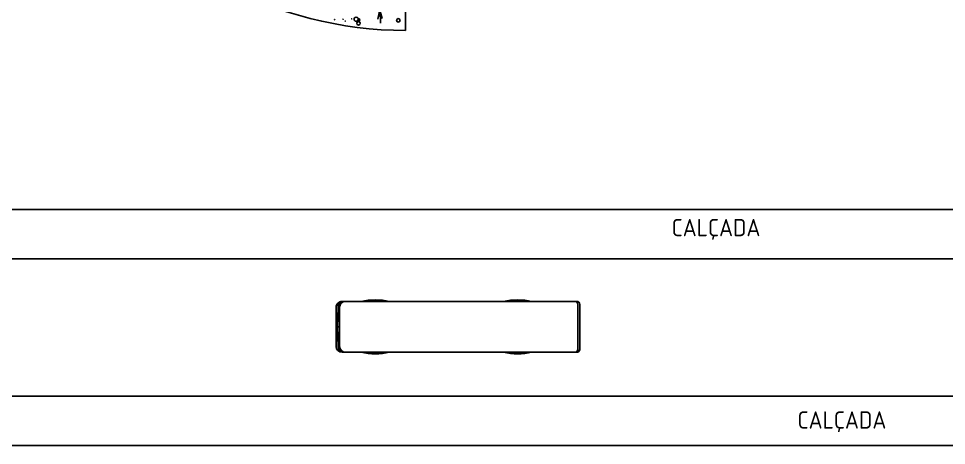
# Model space of a CAD drawing. Extents: x 115 to 1469, y 94 to 338.
# Drawn here: x 1325.72 to 1372.92, y 125.59 to 147.31 of the extents above; entities that cross this region are included whole.
import ezdxf

# ---------------------------------------------------------------- set-up
doc = ezdxf.new("R2010")
doc.units = 0
doc.layers.get('0').update_dxf_attribs({"linetype": 'CONTINUOUS'})
doc.layers.add('1', color=7, linetype='CONTINUOUS')
doc.layers.add('PAREDE', color=6, linetype='CONTINUOUS')
doc.styles.get("Standard").update_dxf_attribs({"font": 'ISOCP'})

# ---------------------------------------------------------------- blocks, each defined once
blk = doc.blocks.new('BIPBUS02')
for p, q in [((-12.3952, 1.143), (-12.3952, -1.143)), ((-12.2936, 1.143), (-12.2936, -1.143)), ((-0.3048, 1.2954), (-12.2428, 1.2954)), ((-0.1778, -0.9906), (-0.1778, 0.9906)), ((-0.0762, 0), (-0.1016, 0.9906)), ((0, -0.9906), (0, 0.9906)), ((-0.1778, 0), (-0.0762, 0)), ((-0.0762, 0), (-0.1016, -0.9906)), ((-12.2428, -1.2954), (-0.3048, -1.2954))]:
    blk.add_line(p, q)
for centre, radius, start, end in [((-12.2428, 1.143), 0.1524, 90, 180), ((-12.1412, 1.143), 0.1524, 90, 180), ((-9.2329, -2.105025), 3.476625, 77.9819881, 102.0180119), ((-1.9939, -2.105025), 3.476625, 77.9819881, 102.0180119), ((-0.4826, 0.9906), 0.3048, 0, 90), ((-0.4064, 0.9906), 0.3048, 0, 90), ((-0.3048, 0.9906), 0.3048, 0, 90), ((-12.2428, -1.143), 0.1524, 180, 270), ((-12.1412, -1.143), 0.1524, 180, 270), ((-9.2329, 2.105025), 3.476625, 257.9819881, 282.0180119), ((-1.9939, 2.105025), 3.476625, 257.9819881, 282.0180119), ((-0.4826, -0.9906), 0.3048, 270, 0), ((-0.4064, -0.9906), 0.3048, 270, 0), ((-0.3048, -0.9906), 0.3048, 270, 0)]:
    blk.add_arc(centre, radius, start, end)

msp = doc.modelspace()

# ---------------------------------------------------------------- linework, layer by layer
at = {"color": 3}
for p, q in [((1343.948, 148.284), (1344.216, 147.309)), ((1344.216, 148.329), (1343.993, 147.292)), ((1344.091, 148.32), (1344.136, 147.077))]:
    msp.add_line(p, q, dxfattribs=at)
for centre in [(1345.036, 147.223), (1343.013, 147.073)]:
    msp.add_circle(centre, 0.0881)
at = {"linetype": 'Continuous'}
for centre, radius, start, end in [((1341.802, 147.261), 0.00725, 90, 270), ((1341.802, 147.261), 0.00725, 270, 90), ((1342.231, 147.282), 0.00725, 90, 270), ((1342.231, 147.282), 0.00725, 270, 90), ((1342.667, 147.299), 0.00725, 90, 270), ((1342.667, 147.299), 0.00725, 270, 90), ((1343.029, 147.255), 0.0497, 90, 270), ((1343.029, 147.255), 0.0497, 270, 90), ((1342.34, 147.184), 0.00725, 90, 270), ((1342.34, 147.184), 0.00725, 270, 90)]:
    msp.add_arc(centre, radius, start, end, dxfattribs=at)
for centre, radius, start, end in [((1342.896, 147.282), 0.108, 124.6445, 359.4814), ((1342.897, 147.281), 0.109, 354.4015, 124.6445)]:
    msp.add_arc(centre, radius, start, end)
at = {"layer": '1', "color": 6}
for p, q in [((1408.918, 137.592), (1310.392, 137.592)), ((1408.5, 125.592), (1286.639, 125.592))]:
    msp.add_line(p, q, dxfattribs=at)
at = {"layer": '1', "color": 21}
for p, q in [((1409.129, 135.092), (1286.639, 135.092)), ((1408.5, 128.092), (1286.639, 128.092))]:
    msp.add_line(p, q, dxfattribs=at)
at = {"layer": 'PAREDE', "color": 1}
msp.add_line((1345.4, 151.268), (1345.4, 146.709), dxfattribs=at)
at = {"layer": 'PAREDE'}
msp.add_line((1345.25, 146.71), (1345.25, 146.709), dxfattribs=at)
at = {"layer": 'PAREDE', "color": 1}
msp.add_arc((1345.4, 166.182), 19.473, 241.1462, 270, dxfattribs=at)

# ---------------------------------------------------------------- block references
at = {"layer": '1', "color": 5, "rotation": 180}
msp.add_blockref('BIPBUS02', (1341.872, 131.626), dxfattribs=at)

# ---------------------------------------------------------------- texts
at = {"layer": '1', "char_height": 0.8802, "width": 12.5876, "attachment_point": 1}
for insert in [(1358.935, 137.119), (1365.34, 127.329)]:
    msp.add_mtext('CALÇADA', dxfattribs=dict(at, insert=insert))

doc.saveas('drawing.dxf')
